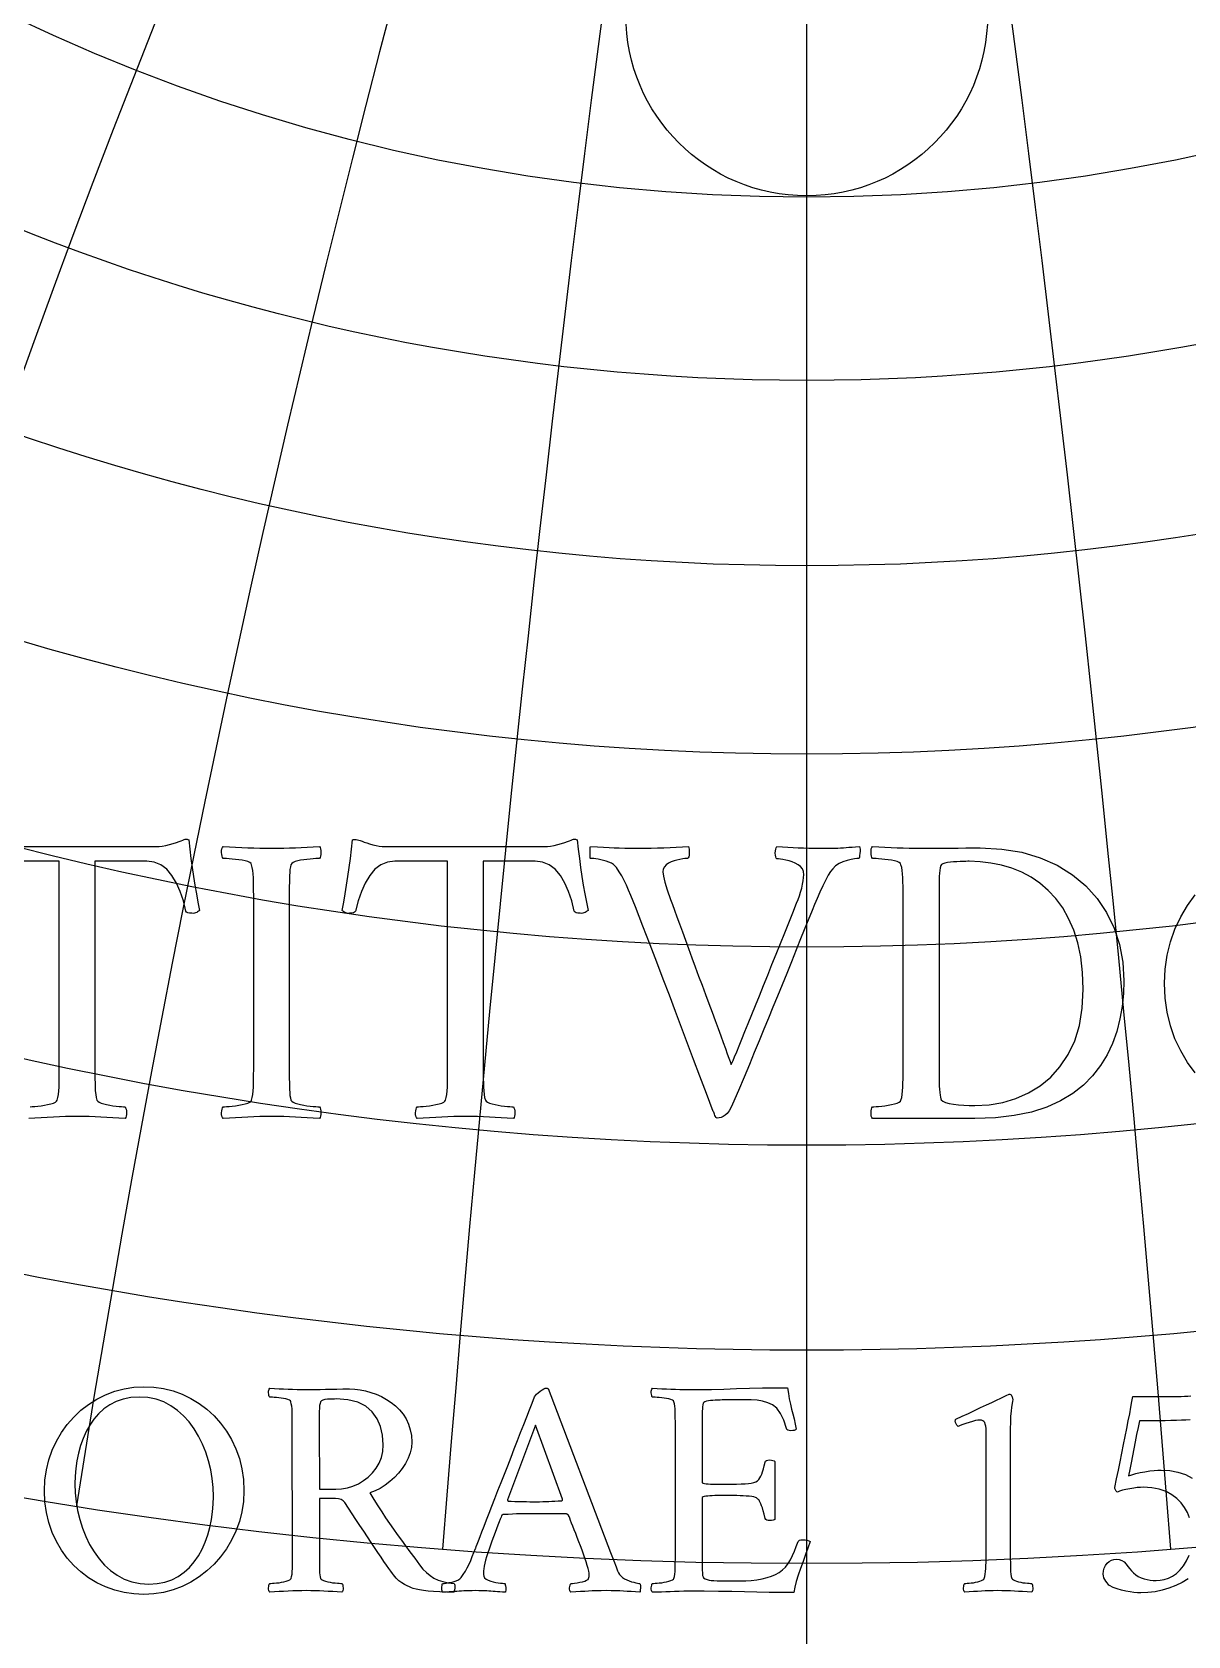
# Model space of a CAD drawing. Header units: millimetres. Extents: x -71 to 71, y -71 to 73.
# Drawn here: x -10.23 to 5.04, y -21.42 to -0.23 of the extents above; entities that cross this region are included whole.
import ezdxf

# ---------------------------------------------------------------- set-up
doc = ezdxf.new("R2010")
doc.units = ezdxf.units.MM
for name, color, linetype in [('CUT_INNER', 6, 'Continuous'), ('CUT_OUTER', 1, 'Continuous'), ('ENGRAVE', 7, 'Continuous'), ('ENGRAVE_FINE', 8, 'Continuous'), ('TEXT', 5, 'Continuous')]:
    doc.layers.add(name, color=color, linetype=linetype)

msp = doc.modelspace()

# ---------------------------------------------------------------- linework, layer by layer
at = {"layer": 'CUT_INNER'}
msp.add_circle((0, 0), 2.39, dxfattribs=at)
at = {"layer": 'CUT_OUTER'}
msp.add_arc((-0.0002, -0.0002), 71.2199, 143.788848, 87.803032, dxfattribs=at)
at = {"layer": 'ENGRAVE'}
msp.add_lwpolyline([(0, -70.2), (0, 70.2)], dxfattribs=at)
for centre, radius in [((0, 0), 70.2), ((0, 26.7402), 36.5076), ((0, 24.7341), 32.0122), ((0, 23.1026), 27.9324), ((0, 0), 45.9522), ((0, 21.772), 24.1802), ((0, 0), 30.0798)]:
    msp.add_circle(centre, radius, dxfattribs=at)
for centre, radius, start, end in [((0, 29.2236), 41.5365, 104.6529, 75.3471), ((0, 32.3304), 47.2611, 147.33942, 32.66058), ((0, 36.2734), 53.9128, 169.60534, 10.39466), ((0, 41.3755), 61.8348, 186.817711, 353.182289)]:
    msp.add_arc(centre, radius, start, end, dxfattribs=at)
at = {"layer": 'ENGRAVE_FINE'}
for centre, radius, start, end in [((-389.4722, -51.0351), 395.4804, 4.461368, 17.676322), ((-389.4722, -51.0351), 395.4804, 4.461368, 17.676322), ((389.4722, -51.0351), 395.4804, 162.323678, 175.538632), ((389.4722, -51.0351), 395.4804, 162.323678, 175.538632), ((-188.6815, -51.0351), 200.7907, 8.977692, 35.48643), ((-188.6815, -51.0351), 200.7907, 8.977692, 35.48643), ((188.6815, -51.0351), 200.7907, 144.51357, 171.022308), ((188.6815, -51.0351), 200.7907, 144.51357, 171.022308), ((-118.9476, -51.0351), 137.3489, 13.606314, 53.548789), ((-118.9476, -51.0351), 137.3489, 13.606314, 53.548789), ((118.9476, -51.0351), 137.3489, 126.451211, 166.393686), ((118.9476, -51.0351), 137.3489, 126.451211, 166.393686), ((-81.843, -51.0351), 106.8385, 18.409528, 71.93986), ((-81.843, -51.0351), 106.8385, 18.409528, 71.93986), ((81.843, -51.0351), 106.8385, 108.06014, 161.590472), ((81.843, -51.0351), 106.8385, 108.06014, 161.590472), ((-57.6247, -51.0351), 89.6481, 23.457516, 90.642678), ((-57.6247, -51.0351), 89.6481, 23.457516, 90.642678), ((57.6247, -51.0351), 89.6481, 89.357322, 156.542484), ((57.6247, -51.0351), 89.6481, 89.357322, 156.542484), ((-39.6492, -51.0351), 79.2984, 28.831877, 104.724148), ((-39.6492, -51.0351), 79.2984, 28.831877, 104.724148), ((39.6492, -51.0351), 79.2984, 75.275852, 151.168123), ((39.6492, -51.0351), 79.2984, 75.275852, 151.168123), ((-24.9955, -51.0351), 73.0818, 34.629994, 115.099318), ((-24.9955, -51.0351), 73.0818, 34.629994, 115.099318), ((24.9955, -51.0351), 73.0818, 64.900682, 145.370006), ((24.9955, -51.0351), 73.0818, 64.900682, 145.370006), ((-12.1092, -51.0351), 69.7339, 40.970494, 124.098899), ((-12.1092, -51.0351), 69.7339, 40.970494, 124.098899), ((12.1092, -51.0351), 69.7339, 55.901101, 139.029506), ((12.1092, -51.0351), 69.7339, 55.901101, 139.029506), ((0, 70.8271), 100.6688, 225.796451, 314.203549)]:
    msp.add_arc(centre, radius, start, end, dxfattribs=at)
at = {"layer": 'TEXT'}
for points in [[(-10.7056, -10.9896), (-8.5911, -10.9896), (-8.5554, -10.9879), (-8.515, -10.9827), (-8.4696, -10.974), (-8.4195, -10.9619), (-8.3703, -10.9484), (-8.3281, -10.9356), (-8.2928, -10.9235), (-8.2645, -10.9121), (-8.2441, -10.9024), (-8.2271, -10.8955), (-8.2136, -10.8913), (-8.2036, -10.89), (-8.1949, -10.8906), (-8.1856, -10.8927), (-8.1756, -10.8962), (-8.1648, -10.901), (-8.1505, -11.0245), (-8.1351, -11.146), (-8.1187, -11.2653), (-8.1012, -11.3826), (-8.0827, -11.4978), (-8.0631, -11.6109), (-8.0425, -11.722), (-8.0209, -11.831), (-8.0275, -11.8369), (-8.0361, -11.8434), (-8.0469, -11.8507), (-8.0597, -11.8587), (-8.0742, -11.8656), (-8.0901, -11.8697), (-8.1074, -11.8711), (-8.1261, -11.8697), (-8.1538, -11.868), (-8.1759, -11.8628), (-8.1925, -11.8542), (-8.2036, -11.8421), (-8.2358, -11.7068), (-8.2769, -11.5833), (-8.3271, -11.4715), (-8.3863, -11.3715), (-8.4548, -11.2892), (-8.5329, -11.2304), (-8.6208, -11.1951), (-8.7184, -11.1833), (-9.4048, -11.1833), (-9.4048, -13.94), (-9.4046, -13.9999), (-9.4041, -14.0576), (-9.4032, -14.1133), (-9.402, -14.167), (-9.3994, -14.2171), (-9.3944, -14.2624), (-9.387, -14.3029), (-9.3771, -14.3386), (-9.3674, -14.3521), (-9.3494, -14.3649), (-9.3231, -14.377), (-9.2885, -14.3884), (-9.2493, -14.3986), (-9.209, -14.4071), (-9.1676, -14.4138), (-9.1252, -14.4188), (-9.0856, -14.4225), (-9.0526, -14.4251), (-9.0261, -14.4266), (-9.0062, -14.4271), (-8.9988, -14.4403), (-8.9931, -14.4576), (-8.9891, -14.479), (-8.9869, -14.5046), (-8.987, -14.5302), (-8.9903, -14.5517), (-8.9967, -14.569), (-9.0062, -14.5821), (-9.0884, -14.5768), (-9.1688, -14.5717), (-9.2475, -14.5671), (-9.3245, -14.5627), (-9.4012, -14.5591), (-9.4788, -14.5565), (-9.5575, -14.555), (-9.6373, -14.5544), (-9.7151, -14.555), (-9.7937, -14.5565), (-9.8729, -14.5591), (-9.9528, -14.5627), (-10.0334, -14.5671), (-10.1147, -14.5717), (-10.1967, -14.5768), (-10.2794, -14.5821)], [(-10.2593, -14.4266), (-10.2323, -14.4251), (-10.1984, -14.4225), (-10.1576, -14.4188), (-10.1138, -14.4138), (-10.0711, -14.4071), (-10.0294, -14.3986), (-9.9888, -14.3884), (-9.9533, -14.377), (-9.9272, -14.3649), (-9.9104, -14.3521), (-9.903, -14.3386), (-9.8931, -14.3029), (-9.8857, -14.2624), (-9.8807, -14.2171), (-9.8781, -14.167), (-9.8769, -14.1133), (-9.876, -14.0576), (-9.8755, -13.9999), (-9.8753, -13.94), (-9.8753, -11.1833), (-10.5728, -11.1833)], [(5.1309, -13.9801), (5.0297, -13.8404), (4.9413, -13.6895), (4.8657, -13.5276), (4.8051, -13.3562), (4.7619, -13.1768), (4.736, -12.9895), (4.7273, -12.7942), (4.736, -12.6063), (4.7619, -12.4247), (4.8051, -12.2493), (4.8657, -12.0801), (4.9413, -11.919), (5.0297, -11.768), (5.1309, -11.627)], [(5.0578, -19.8578), (5.0297, -19.7889), (4.9927, -19.722), (4.9461, -19.6602), (4.89, -19.6037), (4.8242, -19.5523), (4.7476, -19.5096), (4.6591, -19.4791), (4.5587, -19.4608), (4.4464, -19.4547), (4.4103, -19.4559), (4.3685, -19.4594), (4.3211, -19.4652), (4.2679, -19.4734), (4.2157, -19.4831), (4.1713, -19.4937), (4.1347, -19.5049), (4.1059, -19.517), (4.0998, -19.5158), (4.094, -19.5123), (4.0884, -19.5065), (4.0831, -19.4983), (4.0786, -19.4889), (4.0753, -19.4791), (4.0734, -19.4691), (4.0727, -19.4589), (4.0956, -19.3447), (4.1184, -19.2305), (4.1412, -19.1164), (4.1641, -19.0022), (4.1865, -18.89), (4.2082, -18.7816), (4.2291, -18.6772), (4.2492, -18.5767), (4.2677, -18.4826), (4.2839, -18.3976), (4.2978, -18.3217), (4.3094, -18.2549), (4.9072, -18.2549), (4.949, -18.2544), (4.9913, -18.2528), (5.0341, -18.2502), (5.0774, -18.2466)], [(5.067, -18.5621), (5.011, -18.5663), (4.9503, -18.5699), (4.8844, -18.5725), (4.8133, -18.5741), (4.737, -18.5746), (4.3966, -18.5746), (4.378, -18.6663), (4.3597, -18.7588), (4.3417, -18.8521), (4.3239, -18.9462), (4.3061, -19.0394), (4.2881, -19.1304), (4.2698, -19.219), (4.2513, -19.3053), (4.296, -19.2893), (4.3473, -19.2747), (4.405, -19.2613), (4.4692, -19.2492), (4.5332, -19.2392), (4.5901, -19.2321), (4.6401, -19.2278), (4.683, -19.2264), (4.683, -19.2264), (4.7989, -19.2331), (4.9056, -19.2534), (5.0033, -19.2871), (5.092, -19.3343)], [(5.041, -20.6625), (4.9607, -20.7111), (4.8759, -20.7528), (4.7868, -20.7874), (4.695, -20.8146), (4.6021, -20.8341), (4.5081, -20.8458), (4.4132, -20.8497), (4.3713, -20.8482), (4.3244, -20.844), (4.2727, -20.8368), (4.216, -20.8268), (4.1582, -20.8137), (4.1034, -20.7973), (4.0513, -20.7774), (4.0022, -20.7542), (3.9928, -20.7459), (3.9814, -20.7334), (3.9679, -20.7168), (3.9523, -20.6961), (3.9378, -20.673), (3.9274, -20.6494), (3.9212, -20.6252), (3.9191, -20.6006), (3.9224, -20.5591), (3.9321, -20.5217), (3.9483, -20.4885), (3.971, -20.4594), (3.9979, -20.4358), (4.0265, -20.4189), (4.057, -20.4088), (4.0893, -20.4054), (4.1286, -20.4095), (4.1635, -20.4215), (4.194, -20.4416), (4.2201, -20.4698), (4.2441, -20.5011), (4.2684, -20.5305), (4.2929, -20.5582), (4.3177, -20.584), (4.3482, -20.6108), (4.3815, -20.6333), (4.4177, -20.6513), (4.4568, -20.6649), (4.4971, -20.6749), (4.5372, -20.6821), (4.577, -20.6863), (4.6166, -20.6878), (4.6707, -20.684), (4.7251, -20.6727), (4.7797, -20.6539), (4.8346, -20.6276), (4.8874, -20.5925), (4.9357, -20.5476), (4.9797, -20.4929), (5.0193, -20.4283), (5.052, -20.3529)]]:
    msp.add_lwpolyline(points, dxfattribs=at)
for points in [[(-7.0688, -11.0117), (-6.9891, -11.0112), (-6.9104, -11.0097), (-6.8327, -11.0071), (-6.7561, -11.0034), (-6.6791, -10.9995), (-6.6004, -10.9958), (-6.5199, -10.9925), (-6.4378, -10.9896), (-6.4283, -11.0027), (-6.4219, -11.02), (-6.4186, -11.0415), (-6.4184, -11.0671), (-6.4206, -11.0927), (-6.4246, -11.1141), (-6.4303, -11.1314), (-6.4378, -11.1446), (-6.4578, -11.1451), (-6.4848, -11.1467), (-6.5187, -11.1493), (-6.5595, -11.1529), (-6.6031, -11.1576), (-6.6453, -11.1633), (-6.6862, -11.17), (-6.7256, -11.1778), (-6.7602, -11.1871), (-6.7865, -11.1986), (-6.8045, -11.212), (-6.8142, -11.2276), (-6.8216, -11.2574), (-6.8273, -11.2913), (-6.8313, -11.3293), (-6.8336, -11.3715), (-6.8348, -11.4169), (-6.8356, -11.4643), (-6.8361, -11.5137), (-6.8363, -11.5653), (-6.8363, -11.5736), (-6.8363, -11.5819), (-6.8363, -11.5902), (-6.8363, -11.5985), (-6.8363, -11.6068), (-6.8363, -11.6151), (-6.8363, -11.6234), (-6.8363, -11.6317), (-6.8363, -13.94), (-6.8363, -13.9483), (-6.8363, -13.9566), (-6.8363, -13.9649), (-6.8363, -13.9732), (-6.8363, -13.9815), (-6.8363, -13.9898), (-6.8363, -13.9981), (-6.8363, -14.0064), (-6.8361, -14.0578), (-6.8356, -14.1068), (-6.8348, -14.1533), (-6.8336, -14.1974), (-6.8313, -14.2384), (-6.8273, -14.2756), (-6.8216, -14.309), (-6.8142, -14.3386), (-6.8045, -14.3521), (-6.7865, -14.3649), (-6.7602, -14.377), (-6.7256, -14.3884), (-6.6862, -14.3986), (-6.6453, -14.4071), (-6.6031, -14.4138), (-6.5595, -14.4188), (-6.5187, -14.4225), (-6.4848, -14.4251), (-6.4578, -14.4266), (-6.4378, -14.4271), (-6.4303, -14.4403), (-6.4246, -14.4576), (-6.4206, -14.479), (-6.4184, -14.5046), (-6.4186, -14.5302), (-6.4219, -14.5517), (-6.4283, -14.569), (-6.4378, -14.5821), (-6.5199, -14.5768), (-6.6004, -14.5717), (-6.6791, -14.5671), (-6.7561, -14.5627), (-6.8327, -14.5591), (-6.9104, -14.5565), (-6.9891, -14.555), (-7.0688, -14.5544), (-7.1467, -14.555), (-7.2252, -14.5565), (-7.3044, -14.5591), (-7.3843, -14.5627), (-7.4649, -14.5671), (-7.5462, -14.5717), (-7.6282, -14.5768), (-7.7109, -14.5821), (-7.7204, -14.569), (-7.7268, -14.5517), (-7.7301, -14.5302), (-7.7303, -14.5046), (-7.7281, -14.479), (-7.7241, -14.4576), (-7.7184, -14.4403), (-7.7109, -14.4271), (-7.6909, -14.4266), (-7.6639, -14.4251), (-7.63, -14.4225), (-7.5891, -14.4188), (-7.5454, -14.4138), (-7.5027, -14.4071), (-7.461, -14.3986), (-7.4203, -14.3884), (-7.3849, -14.377), (-7.3587, -14.3649), (-7.342, -14.3521), (-7.3345, -14.3386), (-7.3247, -14.3029), (-7.3172, -14.2624), (-7.3122, -14.2171), (-7.3096, -14.167), (-7.3084, -14.1133), (-7.3075, -14.0576), (-7.307, -13.9999), (-7.3068, -13.94), (-7.3068, -11.6317), (-7.307, -11.5717), (-7.3075, -11.5134), (-7.3084, -11.4568), (-7.3096, -11.402), (-7.3122, -11.3506), (-7.3172, -11.3044), (-7.3247, -11.2634), (-7.3345, -11.2276), (-7.342, -11.212), (-7.3587, -11.1986), (-7.3849, -11.1871), (-7.4203, -11.1778), (-7.461, -11.17), (-7.5027, -11.1633), (-7.5454, -11.1576), (-7.5891, -11.1529), (-7.63, -11.1493), (-7.6639, -11.1467), (-7.6909, -11.1451), (-7.7109, -11.1446), (-7.7184, -11.1314), (-7.7241, -11.1141), (-7.7281, -11.0927), (-7.7303, -11.0671), (-7.7301, -11.0415), (-7.7268, -11.02), (-7.7204, -11.0027), (-7.7109, -10.9896), (-7.6282, -10.9925), (-7.5462, -10.9958), (-7.4649, -10.9995), (-7.3843, -11.0034), (-7.3044, -11.0071), (-7.2252, -11.0097), (-7.1467, -11.0112), (-7.0688, -11.0117)], [(-3.4597, -10.9896), (-3.424, -10.9879), (-3.3836, -10.9827), (-3.3382, -10.974), (-3.2881, -10.9619), (-3.239, -10.9484), (-3.1967, -10.9356), (-3.1615, -10.9235), (-3.1331, -10.9121), (-3.1127, -10.9024), (-3.0957, -10.8955), (-3.0822, -10.8913), (-3.0722, -10.89), (-3.0635, -10.8906), (-3.0542, -10.8927), (-3.0442, -10.8962), (-3.0334, -10.901), (-3.0191, -11.0245), (-3.0037, -11.146), (-2.9873, -11.2653), (-2.9698, -11.3826), (-2.9513, -11.4978), (-2.9317, -11.6109), (-2.9111, -11.722), (-2.8895, -11.831), (-2.8961, -11.8369), (-2.9047, -11.8434), (-2.9155, -11.8507), (-2.9283, -11.8587), (-2.9428, -11.8656), (-2.9587, -11.8697), (-2.976, -11.8711), (-2.9947, -11.8697), (-3.0224, -11.868), (-3.0445, -11.8628), (-3.0611, -11.8542), (-3.0722, -11.8421), (-3.1044, -11.7068), (-3.1455, -11.5833), (-3.1957, -11.4715), (-3.2549, -11.3715), (-3.3234, -11.2892), (-3.4016, -11.2304), (-3.4894, -11.1951), (-3.587, -11.1833), (-4.2734, -11.1833), (-4.2734, -13.94), (-4.2732, -13.9999), (-4.2727, -14.0576), (-4.2718, -14.1133), (-4.2706, -14.167), (-4.268, -14.2171), (-4.263, -14.2624), (-4.2556, -14.3029), (-4.2457, -14.3386), (-4.236, -14.3521), (-4.218, -14.3649), (-4.1917, -14.377), (-4.1571, -14.3884), (-4.1179, -14.3986), (-4.0776, -14.4071), (-4.0362, -14.4138), (-3.9939, -14.4188), (-3.9542, -14.4225), (-3.9212, -14.4251), (-3.8947, -14.4266), (-3.8748, -14.4271), (-3.8674, -14.4403), (-3.8617, -14.4576), (-3.8577, -14.479), (-3.8555, -14.5046), (-3.8556, -14.5302), (-3.8589, -14.5517), (-3.8653, -14.569), (-3.8748, -14.5821), (-3.957, -14.5768), (-4.0374, -14.5717), (-4.1162, -14.5671), (-4.1931, -14.5627), (-4.2698, -14.5591), (-4.3474, -14.5565), (-4.4261, -14.555), (-4.5059, -14.5544), (-4.5837, -14.555), (-4.6623, -14.5565), (-4.7415, -14.5591), (-4.8214, -14.5627), (-4.902, -14.5671), (-4.9833, -14.5717), (-5.0653, -14.5768), (-5.148, -14.5821), (-5.1575, -14.569), (-5.1639, -14.5517), (-5.1672, -14.5302), (-5.1674, -14.5046), (-5.1651, -14.479), (-5.1611, -14.4576), (-5.1554, -14.4403), (-5.148, -14.4271), (-5.1279, -14.4266), (-5.1009, -14.4251), (-5.067, -14.4225), (-5.0262, -14.4188), (-4.9825, -14.4138), (-4.9397, -14.4071), (-4.898, -14.3986), (-4.8574, -14.3884), (-4.8219, -14.377), (-4.7958, -14.3649), (-4.779, -14.3521), (-4.7716, -14.3386), (-4.7617, -14.3029), (-4.7543, -14.2624), (-4.7493, -14.2171), (-4.7467, -14.167), (-4.7455, -14.1133), (-4.7446, -14.0576), (-4.7441, -13.9999), (-4.7439, -13.94), (-4.7439, -11.1833), (-5.4414, -11.1833), (-5.5389, -11.1951), (-5.6268, -11.2304), (-5.705, -11.2892), (-5.7735, -11.3715), (-5.833, -11.4715), (-5.8842, -11.5833), (-5.9271, -11.7068), (-5.9617, -11.8421), (-5.9728, -11.8542), (-5.9894, -11.8628), (-6.0115, -11.868), (-6.0392, -11.8697), (-6.0577, -11.8711), (-6.0745, -11.8697), (-6.0896, -11.8656), (-6.1029, -11.8587), (-6.1145, -11.8507), (-6.1243, -11.8434), (-6.1325, -11.8369), (-6.1389, -11.831), (-6.1174, -11.722), (-6.0973, -11.6109), (-6.0787, -11.4978), (-6.0614, -11.3826), (-6.0451, -11.2653), (-6.0295, -11.146), (-6.0146, -11.0245), (-6.0005, -10.901), (-5.9859, -10.8967), (-5.97, -10.8948), (-5.9527, -10.8953), (-5.934, -10.8983), (-5.9157, -10.9026), (-5.8994, -10.9073), (-5.8853, -10.9123), (-5.8731, -10.9176), (-5.8456, -10.9289), (-5.813, -10.9405), (-5.7751, -10.9524), (-5.732, -10.9647), (-5.6879, -10.9756), (-5.6469, -10.9834), (-5.609, -10.988), (-5.5742, -10.9896)], [(-2.2308, -11.0117), (-2.1429, -11.0112), (-2.0564, -11.0097), (-1.9713, -11.0071), (-1.8876, -11.0034), (-1.8049, -10.9995), (-1.7229, -10.9958), (-1.6416, -10.9925), (-1.561, -10.9896), (-1.5563, -11.0033), (-1.5534, -11.0221), (-1.5522, -11.0462), (-1.5527, -11.0754), (-1.555, -11.1036), (-1.5589, -11.1245), (-1.5646, -11.1382), (-1.5721, -11.1446), (-1.5868, -11.1454), (-1.6088, -11.148), (-1.638, -11.1524), (-1.6745, -11.1584), (-1.7141, -11.1667), (-1.7527, -11.1778), (-1.7902, -11.1916), (-1.8267, -11.2082), (-1.8582, -11.2288), (-1.8807, -11.2546), (-1.8942, -11.2856), (-1.8987, -11.3217), (-1.8924, -11.3778), (-1.8738, -11.4573), (-1.8426, -11.5604), (-1.799, -11.6871), (-1.775, -11.753), (-1.7471, -11.8289), (-1.7155, -11.9149), (-1.68, -12.0109), (-1.6418, -12.1145), (-1.6018, -12.2233), (-1.5601, -12.3373), (-1.5167, -12.4565), (-1.4723, -12.5783), (-1.4275, -12.7001), (-1.3823, -12.8218), (-1.3368, -12.9436), (-1.2922, -13.063), (-1.2496, -13.1775), (-1.2092, -13.2872), (-1.1708, -13.392), (-1.1351, -13.4897), (-1.1029, -13.5781), (-1.0742, -13.6572), (-1.049, -13.7269), (-1.028, -13.7845), (-1.0123, -13.8272), (-1.0017, -13.8551), (-0.9964, -13.868), (-0.9877, -13.8492), (-0.9729, -13.8148), (-0.9518, -13.7648), (-0.9244, -13.6992), (-0.8921, -13.6208), (-0.8559, -13.5325), (-0.816, -13.434), (-0.7722, -13.3256), (-0.7253, -13.2091), (-0.676, -13.0868), (-0.6243, -12.9587), (-0.5702, -12.8246), (-0.5146, -12.6871), (-0.4588, -12.5485), (-0.4025, -12.4089), (-0.346, -12.2683), (-0.2901, -12.1292), (-0.2359, -11.9943), (-0.1835, -11.8635), (-0.1329, -11.7369), (-0.1142, -11.6891), (-0.0969, -11.64), (-0.081, -11.5895), (-0.0664, -11.5376), (-0.0543, -11.4871), (-0.0457, -11.4407), (-0.0405, -11.3985), (-0.0387, -11.3605), (-0.0434, -11.319), (-0.0574, -11.283), (-0.0808, -11.2525), (-0.1135, -11.2276), (-0.1515, -11.2072), (-0.191, -11.1903), (-0.2318, -11.1768), (-0.274, -11.1667), (-0.3136, -11.1595), (-0.3467, -11.1543), (-0.3731, -11.1512), (-0.393, -11.1501), (-0.4027, -11.1413), (-0.4096, -11.1259), (-0.4138, -11.1039), (-0.4152, -11.0754), (-0.4138, -11.0462), (-0.4096, -11.0221), (-0.4027, -11.0033), (-0.393, -10.9896), (-0.3193, -10.9925), (-0.2477, -10.9958), (-0.1782, -10.9995), (-0.1107, -11.0034), (-0.0432, -11.0071), (0.0263, -11.0097), (0.0979, -11.0112), (0.1716, -11.0117), (0.232, -11.0116), (0.2858, -11.011), (0.333, -11.0102), (0.3736, -11.009), (0.4108, -11.0074), (0.4477, -11.0055), (0.4842, -11.0033), (0.5203, -11.0007), (0.5584, -10.9979), (0.6006, -10.9951), (0.647, -10.9924), (0.6975, -10.9896), (0.702, -11.0034), (0.7044, -11.0228), (0.7047, -11.0477), (0.703, -11.0782), (0.6999, -11.1072), (0.6961, -11.128), (0.6916, -11.1404), (0.6864, -11.1446), (0.6644, -11.1463), (0.6317, -11.1515), (0.5883, -11.1602), (0.5342, -11.1723), (0.4776, -11.1896), (0.4269, -11.2138), (0.3821, -11.2449), (0.3432, -11.283), (0.3164, -11.3177), (0.2858, -11.3667), (0.2513, -11.4298), (0.2131, -11.5072), (0.1742, -11.5907), (0.1377, -11.6725), (0.1036, -11.7526), (0.072, -11.831), (-0.0012, -12.0126), (-0.0713, -12.1866), (-0.1382, -12.353), (-0.202, -12.5118), (-0.264, -12.6655), (-0.3252, -12.8163), (-0.3858, -12.9644), (-0.4456, -13.1097), (-0.5056, -13.255), (-0.5667, -13.4031), (-0.6288, -13.5539), (-0.6919, -13.7075), (-0.7577, -13.8667), (-0.8276, -14.0341), (-0.9016, -14.2099), (-0.9798, -14.3939), (-1.0024, -14.4423), (-1.0261, -14.4825), (-1.0509, -14.5143), (-1.0767, -14.5378), (-1.1031, -14.5548), (-1.1299, -14.5669), (-1.1571, -14.5742), (-1.1846, -14.5766), (-1.1926, -14.5743), (-1.1998, -14.5676), (-1.2064, -14.5563), (-1.2123, -14.5406), (-1.2178, -14.5238), (-1.2233, -14.5095), (-1.2289, -14.4975), (-1.2344, -14.488), (-1.3242, -14.2512), (-1.4109, -14.0223), (-1.4944, -13.8014), (-1.5748, -13.5885), (-1.6541, -13.3787), (-1.734, -13.1671), (-1.8146, -12.9538), (-1.8959, -12.7388), (-1.9801, -12.5174), (-2.0696, -12.2849), (-2.1642, -12.0413), (-2.264, -11.7867), (-2.2943, -11.7085), (-2.3242, -11.6345), (-2.3538, -11.5646), (-2.383, -11.4989), (-2.413, -11.4366), (-2.4446, -11.3771), (-2.478, -11.3203), (-2.5131, -11.2664), (-2.5297, -11.2453), (-2.5519, -11.2262), (-2.5795, -11.2093), (-2.6127, -11.1944), (-2.6486, -11.1816), (-2.684, -11.1709), (-2.7191, -11.1622), (-2.7539, -11.1557), (-2.7863, -11.1508), (-2.8141, -11.1474), (-2.8375, -11.1453), (-2.8563, -11.1446), (-2.8587, -11.1399), (-2.8605, -11.1259), (-2.8615, -11.1025), (-2.8618, -11.0699), (-2.8615, -11.0368), (-2.8605, -11.0124), (-2.8587, -10.9967), (-2.8563, -10.9896), (-2.7662, -10.9925), (-2.684, -10.9958), (-2.6098, -10.9995), (-2.5436, -11.0034), (-2.4773, -11.0071), (-2.4031, -11.0097), (-2.3209, -11.0112), (-2.2308, -11.0117)], [(2.2917, -11.0062), (2.5775, -11.0206), (2.8425, -11.0636), (3.0867, -11.1354), (3.3102, -11.2359), (3.5109, -11.3612), (3.6866, -11.5072), (3.8375, -11.6739), (3.9634, -11.8614), (4.0627, -12.0661), (4.1336, -12.2842), (4.1762, -12.5158), (4.1904, -12.7609), (4.1845, -12.9315), (4.1668, -13.1), (4.1374, -13.2664), (4.0963, -13.4307), (4.0411, -13.5899), (3.9696, -13.7407), (3.8819, -13.8833), (3.778, -14.0175), (3.656, -14.1408), (3.5143, -14.2507), (3.3529, -14.347), (3.1718, -14.4299), (2.9691, -14.4965), (2.7428, -14.5441), (2.493, -14.5726), (2.2197, -14.5821), (0.8691, -14.5821), (0.8596, -14.569), (0.8532, -14.5517), (0.8499, -14.5302), (0.8497, -14.5046), (0.8519, -14.479), (0.8559, -14.4576), (0.8616, -14.4403), (0.8691, -14.4271), (0.8891, -14.4266), (0.9161, -14.4251), (0.95, -14.4225), (0.9909, -14.4188), (1.0346, -14.4138), (1.0773, -14.4071), (1.119, -14.3986), (1.1597, -14.3884), (1.1951, -14.377), (1.2213, -14.3649), (1.238, -14.3521), (1.2455, -14.3386), (1.2553, -14.3029), (1.2628, -14.2624), (1.2678, -14.2171), (1.2704, -14.167), (1.2716, -14.1133), (1.2725, -14.0576), (1.273, -13.9999), (1.2732, -13.94), (1.2732, -11.6317), (1.273, -11.5717), (1.2725, -11.5134), (1.2716, -11.4568), (1.2704, -11.402), (1.2678, -11.3506), (1.2628, -11.3044), (1.2553, -11.2634), (1.2455, -11.2276), (1.238, -11.212), (1.2213, -11.1986), (1.1951, -11.1871), (1.1597, -11.1778), (1.119, -11.17), (1.0773, -11.1633), (1.0346, -11.1576), (0.9909, -11.1529), (0.95, -11.1493), (0.9161, -11.1467), (0.8891, -11.1451), (0.8691, -11.1446), (0.8616, -11.1314), (0.8559, -11.1141), (0.8519, -11.0927), (0.8497, -11.0671), (0.8499, -11.0415), (0.8532, -11.02), (0.8596, -11.0027), (0.8691, -10.9896), (0.9518, -10.9925), (1.0338, -10.9958), (1.1151, -10.9995), (1.1957, -11.0034), (1.2756, -11.0071), (1.3548, -11.0097), (1.4333, -11.0112), (1.5112, -11.0117), (1.5953, -11.0116), (1.6869, -11.011), (1.7862, -11.0102), (1.8931, -11.009), (2.0011, -11.0078), (2.1035, -11.0069), (2.2004, -11.0064), (2.2917, -11.0062)], [(1.7492, -11.6428), (1.7492, -13.9455), (1.7492, -13.9679), (1.7492, -13.9961), (1.7492, -14.0301), (1.7492, -14.0701), (1.7497, -14.1126), (1.7513, -14.1545), (1.7539, -14.1957), (1.7575, -14.2362), (1.7618, -14.2723), (1.7665, -14.3005), (1.7715, -14.3207), (1.7769, -14.333), (1.7996, -14.3534), (1.8343, -14.3704), (1.8812, -14.3839), (1.9402, -14.3939), (2.0064, -14.4012), (2.0751, -14.4064), (2.1462, -14.4095), (2.2197, -14.4105), (2.4095, -14.4001), (2.5913, -14.369), (2.7651, -14.3171), (2.931, -14.2445), (3.0852, -14.1505), (3.2237, -14.0348), (3.3467, -13.8973), (3.4541, -13.738), (3.5413, -13.5562), (3.6036, -13.3512), (3.641, -13.123), (3.6534, -12.8717), (3.6456, -12.6506), (3.6223, -12.4468), (3.5834, -12.2603), (3.5289, -12.0912), (3.4611, -11.9381), (3.3822, -11.7998), (3.2922, -11.6765), (3.1912, -11.568), (3.0812, -11.4739), (2.9643, -11.3937), (2.8404, -11.3273), (2.7096, -11.2747), (2.5738, -11.2347), (2.4349, -11.2062), (2.2929, -11.189), (2.1478, -11.1833), (2.1277, -11.1835), (2.1007, -11.184), (2.0668, -11.1849), (2.026, -11.1861), (1.9824, -11.188), (1.9402, -11.1909), (1.8994, -11.1949), (1.8599, -11.1999), (1.8253, -11.2065), (1.799, -11.2152), (1.781, -11.2259), (1.7714, -11.2387), (1.7639, -11.2686), (1.7582, -11.303), (1.7542, -11.342), (1.752, -11.3854), (1.7508, -11.4316), (1.7499, -11.4788), (1.7494, -11.5271), (1.7492, -11.5764), (1.7492, -11.5847), (1.7492, -11.593), (1.7492, -11.6013), (1.7492, -11.6096), (1.7492, -11.6179), (1.7492, -11.6262), (1.7492, -11.6345), (1.7492, -11.6428)], [(-8.7599, -18.1262), (-8.6269, -18.1324), (-8.4978, -18.1511), (-8.3726, -18.1823), (-8.2513, -18.2259), (-8.1355, -18.281), (-8.0266, -18.3468), (-7.9248, -18.4232), (-7.8299, -18.5102), (-7.7434, -18.6068), (-7.6665, -18.7116), (-7.5991, -18.8247), (-7.5414, -18.9462), (-7.4951, -19.075), (-7.462, -19.2103), (-7.4422, -19.3521), (-7.4355, -19.5004), (-7.4422, -19.6412), (-7.462, -19.777), (-7.4951, -19.9079), (-7.5414, -20.0339), (-7.5991, -20.1538), (-7.6665, -20.2664), (-7.7434, -20.3717), (-7.8299, -20.4698), (-7.9248, -20.5591), (-8.0266, -20.6379), (-8.1355, -20.7064), (-8.2513, -20.7646), (-8.3726, -20.8109), (-8.4978, -20.844), (-8.6269, -20.8638), (-8.7599, -20.8704), (-8.8911, -20.8642), (-9.0189, -20.8455), (-9.1433, -20.8144), (-9.2643, -20.7708), (-9.3801, -20.7157), (-9.4885, -20.6499), (-9.5897, -20.5735), (-9.6836, -20.4864), (-9.7691, -20.3899), (-9.845, -20.2851), (-9.9113, -20.1719), (-9.968, -20.0505), (-10.0134, -19.9219), (-10.0459, -19.7874), (-10.0653, -19.6469), (-10.0718, -19.5004), (-10.0653, -19.3595), (-10.0459, -19.2233), (-10.0134, -19.0917), (-9.968, -18.9648), (-9.9113, -18.8441), (-9.845, -18.7308), (-9.7691, -18.6251), (-9.6836, -18.5268), (-9.5897, -18.4376), (-9.4885, -18.3587), (-9.3801, -18.2902), (-9.2643, -18.2321), (-9.1433, -18.1858), (-9.0189, -18.1527), (-8.8911, -18.1328), (-8.7599, -18.1262)], [(-6.0406, -18.1553), (-5.9716, -18.1581), (-5.9015, -18.1667), (-5.8304, -18.181), (-5.7583, -18.2009), (-5.6871, -18.2264), (-5.6187, -18.257), (-5.5532, -18.2928), (-5.4905, -18.3338), (-5.4323, -18.3801), (-5.38, -18.4319), (-5.3337, -18.4891), (-5.2933, -18.5518), (-5.2606, -18.6199), (-5.2373, -18.6934), (-5.2232, -18.7724), (-5.2186, -18.8569), (-5.2236, -18.929), (-5.2388, -19.0001), (-5.2641, -19.0702), (-5.2995, -19.1392), (-5.3429, -19.2056), (-5.3919, -19.2679), (-5.4467, -19.326), (-5.5071, -19.38), (-5.5711, -19.4283), (-5.6363, -19.4693), (-5.7029, -19.503), (-5.7707, -19.5295), (-5.7173, -19.6169), (-5.6649, -19.7007), (-5.6135, -19.7809), (-5.5632, -19.8574), (-5.5128, -19.932), (-5.4614, -20.0064), (-5.409, -20.0805), (-5.3556, -20.1543), (-5.3001, -20.2299), (-5.2414, -20.3094), (-5.1797, -20.3929), (-5.1148, -20.4802), (-5.0703, -20.5347), (-5.024, -20.5819), (-4.9758, -20.6219), (-4.9259, -20.6545), (-4.871, -20.6808), (-4.8081, -20.7013), (-4.7371, -20.716), (-4.6581, -20.7251), (-4.6514, -20.7352), (-4.6477, -20.749), (-4.6472, -20.7664), (-4.6498, -20.7874), (-4.6537, -20.8079), (-4.6571, -20.8237), (-4.6599, -20.8349), (-4.6623, -20.8414), (-4.7597, -20.8405), (-4.8486, -20.8377), (-4.9289, -20.8332), (-5.0006, -20.8268), (-5.0635, -20.8192), (-5.1174, -20.8108), (-5.1621, -20.8015), (-5.1978, -20.7915), (-5.2207, -20.7821), (-5.2476, -20.7703), (-5.2788, -20.7561), (-5.3141, -20.7397), (-5.3512, -20.7185), (-5.3878, -20.6904), (-5.4238, -20.6552), (-5.4594, -20.613), (-5.4744, -20.5925), (-5.4947, -20.5642), (-5.5201, -20.5282), (-5.5507, -20.4843), (-5.5855, -20.434), (-5.6234, -20.3785), (-5.6644, -20.3177), (-5.7085, -20.2518), (-5.7549, -20.1822), (-5.8029, -20.1102), (-5.8525, -20.0358), (-5.9036, -19.9592), (-5.955, -19.8817), (-6.0053, -19.805), (-6.0546, -19.7291), (-6.1029, -19.654), (-6.1231, -19.6322), (-6.1506, -19.6166), (-6.1854, -19.6073), (-6.2274, -19.6042), (-6.4392, -19.6042), (-6.4392, -20.3598), (-6.4392, -20.366), (-6.4392, -20.3722), (-6.4392, -20.3785), (-6.4392, -20.3847), (-6.4392, -20.3909), (-6.4392, -20.3971), (-6.4392, -20.4034), (-6.4392, -20.4096), (-6.439, -20.4481), (-6.4386, -20.4848), (-6.438, -20.5197), (-6.4371, -20.5528), (-6.4354, -20.5836), (-6.4324, -20.6115), (-6.4281, -20.6365), (-6.4225, -20.6587), (-6.4153, -20.6688), (-6.4018, -20.6784), (-6.3821, -20.6875), (-6.3561, -20.6961), (-6.3265, -20.7037), (-6.2959, -20.7101), (-6.2643, -20.7151), (-6.2316, -20.7189), (-6.201, -20.7216), (-6.1755, -20.7236), (-6.1553, -20.7247), (-6.1402, -20.7251), (-6.1347, -20.735), (-6.1304, -20.748), (-6.1274, -20.764), (-6.1257, -20.7832), (-6.1258, -20.8024), (-6.1283, -20.8185), (-6.1331, -20.8315), (-6.1402, -20.8414), (-6.2019, -20.8373), (-6.2622, -20.8336), (-6.3212, -20.8301), (-6.379, -20.8268), (-6.4364, -20.8241), (-6.4947, -20.8222), (-6.5537, -20.821), (-6.6135, -20.8206), (-6.6719, -20.821), (-6.7308, -20.8222), (-6.7902, -20.8241), (-6.8502, -20.8268), (-6.9106, -20.8301), (-6.9716, -20.8336), (-7.0331, -20.8373), (-7.0951, -20.8414), (-7.1022, -20.8315), (-7.107, -20.8185), (-7.1095, -20.8024), (-7.1096, -20.7832), (-7.108, -20.764), (-7.105, -20.748), (-7.1007, -20.735), (-7.0951, -20.7251), (-7.0801, -20.7247), (-7.0598, -20.7236), (-7.0344, -20.7216), (-7.0038, -20.7189), (-6.9709, -20.7151), (-6.9389, -20.7101), (-6.9076, -20.7037), (-6.8771, -20.6961), (-6.8506, -20.6875), (-6.831, -20.6784), (-6.8184, -20.6688), (-6.8128, -20.6587), (-6.8054, -20.632), (-6.7998, -20.6016), (-6.7961, -20.5676), (-6.7941, -20.53), (-6.7932, -20.4898), (-6.7926, -20.448), (-6.7922, -20.4047), (-6.792, -20.3598), (-6.7962, -18.6286), (-6.7963, -18.5835), (-6.7967, -18.5398), (-6.7974, -18.4974), (-6.7983, -18.4563), (-6.8002, -18.4177), (-6.804, -18.3831), (-6.8096, -18.3523), (-6.8169, -18.3255), (-6.8225, -18.3138), (-6.8351, -18.3037), (-6.8547, -18.2951), (-6.8813, -18.2881), (-6.9117, -18.2823), (-6.9425, -18.2772), (-6.9739, -18.2729), (-7.0058, -18.2694), (-7.0356, -18.2667), (-7.0603, -18.2648), (-7.0802, -18.2636), (-7.0951, -18.2632), (-7.1007, -18.2534), (-7.105, -18.2404), (-7.108, -18.2243), (-7.1096, -18.2051), (-7.1095, -18.1859), (-7.107, -18.1698), (-7.1022, -18.1568), (-7.0951, -18.147), (-7.0332, -18.1492), (-6.9721, -18.1516), (-6.9118, -18.1544), (-6.8522, -18.1574), (-6.7932, -18.1601), (-6.7344, -18.162), (-6.6759, -18.1632), (-6.6177, -18.1636), (-6.5563, -18.1633), (-6.4926, -18.1625), (-6.4266, -18.1612), (-6.3582, -18.1594), (-6.2862, -18.1576), (-6.2093, -18.1563), (-6.1274, -18.1555), (-6.0406, -18.1553)], [(-4.3758, -20.2643), (-4.3733, -20.2579), (-4.3659, -20.2389), (-4.3536, -20.2071), (-4.3364, -20.1626), (-4.315, -20.1072), (-4.2902, -20.0427), (-4.262, -19.9691), (-4.2305, -19.8865), (-4.1961, -19.7968), (-4.1594, -19.7023), (-4.1203, -19.6028), (-4.079, -19.4983), (-4.0363, -19.3906), (-3.9933, -19.2814), (-3.9501, -19.1706), (-3.9067, -19.0583), (-3.8635, -18.9463), (-3.821, -18.8367), (-3.7794, -18.7294), (-3.7385, -18.6244), (-3.6992, -18.5237), (-3.6622, -18.4293), (-3.6276, -18.3411), (-3.5953, -18.2591), (-3.5845, -18.2419), (-3.5688, -18.2238), (-3.5482, -18.2046), (-3.5226, -18.1843), (-3.4963, -18.1662), (-3.4733, -18.1532), (-3.4538, -18.1454), (-3.4375, -18.1428), (-3.4338, -18.1429), (-3.4308, -18.1433), (-3.4286, -18.144), (-3.4272, -18.1449), (-3.4257, -18.1461), (-3.4235, -18.1475), (-3.4205, -18.1492), (-3.4168, -18.1511), (-2.5906, -20.3183), (-2.5499, -20.4252), (-2.519, -20.5051), (-2.498, -20.558), (-2.4868, -20.584), (-2.474, -20.606), (-2.4562, -20.6265), (-2.4335, -20.6455), (-2.4059, -20.6628), (-2.3758, -20.6783), (-2.3457, -20.6914), (-2.3156, -20.7022), (-2.2855, -20.7106), (-2.2581, -20.7169), (-2.2362, -20.7215), (-2.2197, -20.7242), (-2.2087, -20.7251), (-2.2017, -20.7369), (-2.1972, -20.7516), (-2.1954, -20.7691), (-2.1962, -20.7895), (-2.1983, -20.8091), (-2.2004, -20.8242), (-2.2024, -20.835), (-2.2045, -20.8414), (-2.2631, -20.8373), (-2.3187, -20.8336), (-2.3711, -20.8301), (-2.4204, -20.8268), (-2.4705, -20.8241), (-2.5252, -20.8222), (-2.5846, -20.821), (-2.6487, -20.8206), (-2.7163, -20.821), (-2.7779, -20.8222), (-2.8336, -20.8241), (-2.8833, -20.8268), (-2.933, -20.8301), (-2.9886, -20.8336), (-3.0503, -20.8373), (-3.1179, -20.8414), (-3.125, -20.8315), (-3.1298, -20.8185), (-3.1323, -20.8024), (-3.1324, -20.7832), (-3.1304, -20.764), (-3.1267, -20.748), (-3.1211, -20.735), (-3.1137, -20.7251), (-3.0924, -20.7242), (-3.066, -20.7215), (-3.0343, -20.7169), (-2.9975, -20.7106), (-2.9611, -20.7027), (-2.931, -20.6935), (-2.9072, -20.683), (-2.8895, -20.6712), (-2.8823, -20.6613), (-2.8771, -20.6483), (-2.874, -20.6322), (-2.8729, -20.613), (-2.8746, -20.5911), (-2.8797, -20.5627), (-2.8881, -20.5278), (-2.8999, -20.4864), (-2.9143, -20.4403), (-2.9305, -20.3914), (-2.9486, -20.3397), (-2.9684, -20.2851), (-2.9892, -20.2294), (-3.0099, -20.1745), (-3.0307, -20.1204), (-3.0514, -20.0671), (-3.0713, -20.0165), (-3.0893, -19.9706), (-3.1055, -19.9293), (-3.1199, -19.8927), (-3.1317, -19.8628), (-3.1402, -19.8413), (-3.1452, -19.8285), (-3.1469, -19.8242), (-3.1474, -19.8237), (-3.149, -19.8221), (-3.1516, -19.8196), (-3.1552, -19.8159), (-3.1594, -19.8123), (-3.1635, -19.8097), (-3.1677, -19.8081), (-3.1718, -19.8076), (-3.2048, -19.8058), (-3.2414, -19.8045), (-3.2816, -19.8037), (-3.3254, -19.8035), (-3.3703, -19.8035), (-3.4137, -19.8035), (-3.4554, -19.8035), (-3.4957, -19.8035), (-3.506, -19.8035), (-3.5164, -19.8035), (-3.5268, -19.8035), (-3.5372, -19.8035), (-3.5473, -19.8035), (-3.5569, -19.8035), (-3.566, -19.8035), (-3.5745, -19.8035), (-3.6345, -19.8036), (-3.6897, -19.804), (-3.7403, -19.8046), (-3.7863, -19.8055), (-3.833, -19.807), (-3.8859, -19.8092), (-3.9451, -19.8122), (-4.0105, -19.8159), (-4.0128, -19.8163), (-4.0156, -19.8175), (-4.019, -19.8194), (-4.0229, -19.8221), (-4.0265, -19.8249), (-4.0291, -19.8268), (-4.0307, -19.828), (-4.0312, -19.8284), (-4.0332, -19.8336), (-4.039, -19.8491), (-4.0487, -19.8751), (-4.0624, -19.9114), (-4.0787, -19.9549), (-4.0966, -20.0022), (-4.1161, -20.0535), (-4.1371, -20.1086), (-4.1582, -20.1648), (-4.1781, -20.2191), (-4.1966, -20.2717), (-4.2139, -20.3224), (-4.2309, -20.3722), (-4.2445, -20.4179), (-4.2548, -20.4594), (-4.2616, -20.4968), (-4.2662, -20.5303), (-4.2694, -20.5601), (-4.2714, -20.5863), (-4.272, -20.6089), (-4.268, -20.6305), (-4.2559, -20.6499), (-4.2358, -20.6669), (-4.2077, -20.6815), (-4.1752, -20.6939), (-4.1423, -20.7038), (-4.1088, -20.7115), (-4.0748, -20.7168), (-4.0438, -20.7205), (-4.0193, -20.723), (-4.0012, -20.7246), (-3.9897, -20.7251), (-3.9858, -20.7315), (-3.9824, -20.7422), (-3.9796, -20.7574), (-3.9772, -20.777), (-3.9759, -20.7974), (-3.9762, -20.8149), (-3.978, -20.8296), (-3.9814, -20.8414), (-4.0194, -20.8393), (-4.0546, -20.8372), (-4.0869, -20.8351), (-4.1163, -20.8331), (-4.1443, -20.831), (-4.1724, -20.8289), (-4.2004, -20.8268), (-4.2284, -20.8248), (-4.2586, -20.8229), (-4.2933, -20.8216), (-4.3323, -20.8209), (-4.3758, -20.8206), (-4.4197, -20.8209), (-4.4599, -20.8216), (-4.4965, -20.8229), (-4.5294, -20.8248), (-4.5605, -20.8268), (-4.5917, -20.8289), (-4.6228, -20.831), (-4.654, -20.8331), (-4.6872, -20.8351), (-4.7245, -20.8372), (-4.7661, -20.8393), (-4.8117, -20.8414), (-4.8154, -20.835), (-4.8179, -20.8242), (-4.8195, -20.8091), (-4.82, -20.7895), (-4.8195, -20.7691), (-4.8179, -20.7516), (-4.8154, -20.7369), (-4.8117, -20.7251), (-4.7898, -20.724), (-4.7614, -20.7205), (-4.7265, -20.7146), (-4.6851, -20.7064), (-4.6442, -20.6957), (-4.6109, -20.6821), (-4.5851, -20.6656), (-4.5668, -20.6462), (-4.5368, -20.6056), (-4.5092, -20.5627), (-4.4839, -20.5174), (-4.4609, -20.4698), (-4.4392, -20.4204), (-4.4178, -20.3696), (-4.3967, -20.3176), (-4.3758, -20.2643)], [(-1.5569, -18.1636), (-1.41, -18.1628), (-1.2559, -18.1605), (-1.0945, -18.1566), (-0.9258, -18.1511), (-0.7546, -18.1457), (-0.5854, -18.1418), (-0.4183, -18.1394), (-0.2532, -18.1387), (-0.2421, -18.2139), (-0.2294, -18.2861), (-0.2151, -18.3551), (-0.1993, -18.421), (-0.1829, -18.4858), (-0.1671, -18.5518), (-0.1518, -18.6187), (-0.137, -18.6867), (-0.1492, -18.6958), (-0.165, -18.7022), (-0.1845, -18.7061), (-0.2076, -18.7074), (-0.2315, -18.7056), (-0.2491, -18.7002), (-0.2605, -18.6911), (-0.2657, -18.6784), (-0.3023, -18.5671), (-0.3456, -18.4781), (-0.3957, -18.4114), (-0.4525, -18.367), (-0.5153, -18.3379), (-0.5833, -18.3172), (-0.6565, -18.3047), (-0.7348, -18.3006), (-1.0836, -18.3006), (-1.0986, -18.3007), (-1.1189, -18.3011), (-1.1443, -18.3017), (-1.1749, -18.3027), (-1.2076, -18.3041), (-1.2393, -18.3063), (-1.2699, -18.3093), (-1.2995, -18.313), (-1.3254, -18.318), (-1.3451, -18.3245), (-1.3586, -18.3325), (-1.3659, -18.3421), (-1.3715, -18.3644), (-1.3757, -18.3898), (-1.3787, -18.4184), (-1.3804, -18.45), (-1.3813, -18.4835), (-1.382, -18.5175), (-1.3824, -18.552), (-1.3825, -18.587), (-1.3825, -18.6008), (-1.3825, -18.613), (-1.3825, -18.6236), (-1.3825, -18.6327), (-1.3825, -19.3883), (-1.3791, -19.3958), (-1.369, -19.4018), (-1.3521, -19.4062), (-1.3285, -19.4091), (-1.3008, -19.4109), (-1.2714, -19.4122), (-1.2406, -19.413), (-1.2081, -19.4132), (-0.9964, -19.4132), (-0.9278, -19.4127), (-0.8672, -19.4111), (-0.8146, -19.4085), (-0.7701, -19.4049), (-0.7324, -19.3995), (-0.7001, -19.3914), (-0.6732, -19.3808), (-0.6518, -19.3675), (-0.6342, -19.3512), (-0.6186, -19.3312), (-0.6051, -19.3076), (-0.5937, -19.2804), (-0.583, -19.2487), (-0.5719, -19.2119), (-0.5602, -19.1698), (-0.548, -19.1226), (-0.5428, -19.1099), (-0.5314, -19.1008), (-0.5138, -19.0954), (-0.4899, -19.0935), (-0.4668, -19.0948), (-0.4473, -19.0987), (-0.4315, -19.1052), (-0.4193, -19.1143), (-0.4193, -19.8782), (-0.4297, -19.8855), (-0.4442, -19.8906), (-0.4629, -19.8938), (-0.4857, -19.8948), (-0.5083, -19.893), (-0.5262, -19.8875), (-0.5395, -19.8785), (-0.548, -19.8657), (-0.5619, -19.8116), (-0.5745, -19.7656), (-0.5858, -19.7276), (-0.5958, -19.6976), (-0.6048, -19.6737), (-0.6134, -19.654), (-0.6214, -19.6384), (-0.629, -19.627), (-0.6366, -19.6181), (-0.6451, -19.6099), (-0.6543, -19.6025), (-0.6643, -19.5959), (-0.678, -19.5882), (-0.6985, -19.5819), (-0.7258, -19.5768), (-0.7597, -19.5731), (-0.798, -19.5702), (-0.8381, -19.5679), (-0.88, -19.566), (-0.9237, -19.5647), (-0.9677, -19.5638), (-1.0104, -19.5632), (-1.0518, -19.5628), (-1.0919, -19.5627), (-1.1198, -19.5628), (-1.1495, -19.5632), (-1.181, -19.5638), (-1.2143, -19.5647), (-1.2474, -19.566), (-1.2782, -19.5679), (-1.3066, -19.5702), (-1.3327, -19.5731), (-1.3545, -19.5771), (-1.37, -19.5829), (-1.3794, -19.5906), (-1.3825, -19.6), (-1.3825, -20.3722), (-1.3825, -20.3769), (-1.3825, -20.3826), (-1.3825, -20.3894), (-1.3825, -20.3971), (-1.3824, -20.4283), (-1.382, -20.4636), (-1.3813, -20.503), (-1.3804, -20.5466), (-1.3785, -20.5873), (-1.3747, -20.6182), (-1.3691, -20.6392), (-1.3617, -20.6504), (-1.3398, -20.6635), (-1.3155, -20.6737), (-1.2889, -20.6811), (-1.26, -20.6857), (-1.2256, -20.6884), (-1.1827, -20.6904), (-1.1312, -20.6915), (-1.0711, -20.6919), (-0.876, -20.6919), (-0.8036, -20.6901), (-0.7317, -20.6846), (-0.6604, -20.6756), (-0.5895, -20.6628), (-0.5226, -20.6468), (-0.4629, -20.6276), (-0.4105, -20.6052), (-0.3653, -20.5798), (-0.3202, -20.5475), (-0.2802, -20.5087), (-0.2455, -20.4634), (-0.2159, -20.4117), (-0.1892, -20.3555), (-0.163, -20.297), (-0.1373, -20.2361), (-0.1121, -20.173), (-0.1053, -20.1621), (-0.0934, -20.1543), (-0.0763, -20.1496), (-0.054, -20.148), (-0.0197, -20.1496), (0.0083, -20.1543), (0.0301, -20.1621), (0.0457, -20.173), (0.016, -20.2573), (-0.015, -20.3442), (-0.0474, -20.4337), (-0.081, -20.5258), (-0.1122, -20.6159), (-0.1375, -20.6992), (-0.1569, -20.7757), (-0.1702, -20.8455), (-0.3339, -20.845), (-0.4972, -20.8434), (-0.6598, -20.8408), (-0.822, -20.8372), (-0.9891, -20.8336), (-1.1666, -20.831), (-1.3545, -20.8294), (-1.5527, -20.8289), (-1.6215, -20.8293), (-1.6866, -20.8305), (-1.7481, -20.8324), (-1.806, -20.8351), (-1.8625, -20.8379), (-1.9201, -20.8398), (-1.9788, -20.841), (-2.0384, -20.8414), (-2.0456, -20.8315), (-2.0504, -20.8185), (-2.0528, -20.8024), (-2.053, -20.7832), (-2.0513, -20.764), (-2.0483, -20.748), (-2.044, -20.735), (-2.0384, -20.7251), (-2.0234, -20.7247), (-2.0032, -20.7236), (-1.9777, -20.7216), (-1.9471, -20.7189), (-1.9143, -20.7151), (-1.8822, -20.7101), (-1.851, -20.7037), (-1.8205, -20.6961), (-1.7939, -20.6875), (-1.7743, -20.6784), (-1.7617, -20.6688), (-1.7561, -20.6587), (-1.7487, -20.632), (-1.7432, -20.6016), (-1.7394, -20.5676), (-1.7374, -20.53), (-1.7365, -20.4898), (-1.7359, -20.448), (-1.7355, -20.4047), (-1.7354, -20.3598), (-1.7354, -18.6286), (-1.7355, -18.5835), (-1.7359, -18.5398), (-1.7365, -18.4974), (-1.7374, -18.4563), (-1.7394, -18.4177), (-1.7432, -18.3831), (-1.7487, -18.3523), (-1.7561, -18.3255), (-1.7617, -18.3138), (-1.7743, -18.3037), (-1.7939, -18.2951), (-1.8205, -18.2881), (-1.851, -18.2823), (-1.8822, -18.2772), (-1.9143, -18.2729), (-1.9471, -18.2694), (-1.9777, -18.2667), (-2.0032, -18.2648), (-2.0234, -18.2636), (-2.0384, -18.2632), (-2.044, -18.2534), (-2.0483, -18.2404), (-2.0513, -18.2243), (-2.053, -18.2051), (-2.0528, -18.1859), (-2.0504, -18.1698), (-2.0456, -18.1568), (-2.0384, -18.147), (-1.9764, -18.1492), (-1.9149, -18.1516), (-1.854, -18.1544), (-1.7935, -18.1574), (-1.7336, -18.1601), (-1.6741, -18.162), (-1.6152, -18.1632), (-1.5569, -18.1636)], [(-8.818, -18.2632), (-8.928, -18.2696), (-9.0298, -18.2886), (-9.1232, -18.3204), (-9.2083, -18.3649), (-9.2855, -18.4198), (-9.3551, -18.4827), (-9.4173, -18.5537), (-9.4719, -18.6327), (-9.5194, -18.7181), (-9.5601, -18.8081), (-9.5941, -18.9028), (-9.6214, -19.0022), (-9.6423, -19.1039), (-9.6572, -19.2056), (-9.6661, -19.3073), (-9.6691, -19.4091), (-9.6651, -19.5273), (-9.653, -19.6452), (-9.6329, -19.7629), (-9.6048, -19.8803), (-9.5688, -19.995), (-9.5254, -20.1045), (-9.4744, -20.2088), (-9.4159, -20.3079), (-9.3501, -20.3996), (-9.2773, -20.4817), (-9.1975, -20.5543), (-9.1107, -20.6172), (-9.0169, -20.668), (-8.9161, -20.7044), (-8.8083, -20.7262), (-8.6935, -20.7334), (-8.5835, -20.7271), (-8.4817, -20.708), (-8.3883, -20.6762), (-8.3032, -20.6317), (-8.2259, -20.5766), (-8.1558, -20.5129), (-8.0931, -20.4406), (-8.0375, -20.3598), (-7.9891, -20.2725), (-7.9477, -20.1807), (-7.9134, -20.0846), (-7.886, -19.9841), (-7.8651, -19.8814), (-7.8502, -19.7791), (-7.8412, -19.677), (-7.8382, -19.5751), (-7.8423, -19.4571), (-7.8543, -19.3395), (-7.8744, -19.2225), (-7.9026, -19.106), (-7.9387, -18.9923), (-7.9825, -18.8839), (-8.0341, -18.7806), (-8.0936, -18.6825), (-8.1603, -18.5918), (-8.2337, -18.5108), (-8.3139, -18.4393), (-8.4008, -18.3774), (-8.4946, -18.3274), (-8.5954, -18.2918), (-8.7032, -18.2704), (-8.818, -18.2632)], [(-5.5964, -18.8943), (-5.6053, -18.7674), (-5.6322, -18.6524), (-5.6769, -18.5494), (-5.7396, -18.4583), (-5.8233, -18.3839), (-5.9311, -18.3307), (-6.063, -18.2988), (-6.2191, -18.2881), (-6.2403, -18.2884), (-6.2663, -18.2892), (-6.2973, -18.2905), (-6.3333, -18.2923), (-6.3677, -18.2959), (-6.394, -18.3027), (-6.4123, -18.3125), (-6.4225, -18.3255), (-6.4299, -18.3474), (-6.4355, -18.3758), (-6.4393, -18.4107), (-6.4412, -18.4521), (-6.4421, -18.4969), (-6.4428, -18.5419), (-6.4432, -18.5872), (-6.4433, -18.6327), (-6.4392, -19.4796), (-6.2233, -19.4796), (-6.1453, -19.4751), (-6.0691, -19.4615), (-5.9948, -19.4388), (-5.9223, -19.407), (-5.8539, -19.367), (-5.792, -19.3198), (-5.7366, -19.2653), (-5.6877, -19.2036), (-5.6478, -19.1352), (-5.6192, -19.0608), (-5.6021, -18.9805), (-5.5964, -18.8943)], [(2.3706, -20.3598), (2.3706, -18.7199), (2.3694, -18.6797), (2.3659, -18.6462), (2.3601, -18.6195), (2.3519, -18.5995), (2.3409, -18.585), (2.3265, -18.5746), (2.3087, -18.5684), (2.2875, -18.5663), (2.2616, -18.5682), (2.2294, -18.5741), (2.191, -18.5838), (2.1464, -18.5974), (2.1015, -18.6123), (2.0623, -18.626), (2.0288, -18.6383), (2.0011, -18.6493), (1.9847, -18.634), (1.9731, -18.6171), (1.966, -18.5987), (1.9637, -18.5787), (1.9637, -18.5785), (1.9637, -18.5777), (1.9637, -18.5764), (1.9637, -18.5746), (1.9642, -18.5671), (1.9658, -18.5611), (1.9684, -18.5567), (1.972, -18.5538), (2.0547, -18.5163), (2.1365, -18.4786), (2.2176, -18.4406), (2.2979, -18.4023), (2.3745, -18.3656), (2.4443, -18.3322), (2.5073, -18.3023), (2.5636, -18.2757), (2.6102, -18.2539), (2.6441, -18.2383), (2.6652, -18.229), (2.6736, -18.2259), (2.6819, -18.2259), (2.6915, -18.2274), (2.6996, -18.2321), (2.7061, -18.2399), (2.711, -18.2508), (2.7149, -18.2627), (2.7183, -18.2736), (2.7211, -18.2835), (2.7235, -18.2923), (2.7224, -18.2986), (2.7193, -18.3177), (2.7141, -18.3495), (2.7069, -18.394), (2.6996, -18.4502), (2.6944, -18.517), (2.6913, -18.5944), (2.6902, -18.6825), (2.6902, -20.3598), (2.6904, -20.4047), (2.6908, -20.448), (2.6914, -20.4898), (2.6923, -20.53), (2.6943, -20.5676), (2.698, -20.6016), (2.7036, -20.632), (2.711, -20.6587), (2.718, -20.6688), (2.7307, -20.6784), (2.7491, -20.6875), (2.7733, -20.6961), (2.8007, -20.7037), (2.8288, -20.7101), (2.8577, -20.7151), (2.8874, -20.7189), (2.9153, -20.7216), (2.9388, -20.7236), (2.9579, -20.7247), (2.9726, -20.7251), (2.9781, -20.735), (2.9824, -20.748), (2.9854, -20.764), (2.9871, -20.7832), (2.987, -20.8024), (2.9845, -20.8185), (2.9797, -20.8315), (2.9726, -20.8414), (2.9116, -20.8373), (2.8532, -20.8336), (2.7974, -20.8301), (2.7442, -20.8268), (2.6913, -20.8241), (2.6363, -20.8222), (2.5792, -20.821), (2.52, -20.8206), (2.4632, -20.821), (2.409, -20.8222), (2.3573, -20.8241), (2.3083, -20.8268), (2.2587, -20.8301), (2.2055, -20.8336), (2.1487, -20.8373), (2.0883, -20.8414), (2.0811, -20.8315), (2.0763, -20.8185), (2.0739, -20.8024), (2.0737, -20.7832), (2.0754, -20.764), (2.0784, -20.748), (2.0827, -20.735), (2.0883, -20.7251), (2.1029, -20.7247), (2.122, -20.7236), (2.1455, -20.7216), (2.1734, -20.7189), (2.2031, -20.7151), (2.232, -20.7101), (2.2602, -20.7037), (2.2875, -20.6961), (2.3114, -20.6875), (2.3291, -20.6784), (2.3405, -20.6688), (2.3457, -20.6587), (2.3532, -20.632), (2.3592, -20.6016), (2.3636, -20.5676), (2.3664, -20.53), (2.3682, -20.4898), (2.3695, -20.448), (2.3703, -20.4047), (2.3706, -20.3598)], [(-3.5828, -18.6327), (-3.9523, -19.6208), (-3.9522, -19.6213), (-3.9518, -19.6229), (-3.9512, -19.6255), (-3.9503, -19.6291), (-3.9491, -19.6327), (-3.9477, -19.6353), (-3.946, -19.6369), (-3.944, -19.6374), (-3.9026, -19.6393), (-3.8574, -19.641), (-3.8082, -19.6425), (-3.7551, -19.6436), (-3.7028, -19.6445), (-3.656, -19.6452), (-3.6146, -19.6456), (-3.5787, -19.6457), (-3.5321, -19.6454), (-3.4879, -19.6447), (-3.446, -19.6434), (-3.4064, -19.6416), (-3.3671, -19.6395), (-3.326, -19.6374), (-3.283, -19.6353), (-3.2383, -19.6332), (-3.2345, -19.6326), (-3.2315, -19.6307), (-3.2293, -19.6274), (-3.2279, -19.6229), (-3.227, -19.6183), (-3.2263, -19.6151), (-3.2259, -19.6131), (-3.2258, -19.6125)]]:
    msp.add_lwpolyline(points, close=True, dxfattribs=at)

doc.saveas('drawing.dxf')
